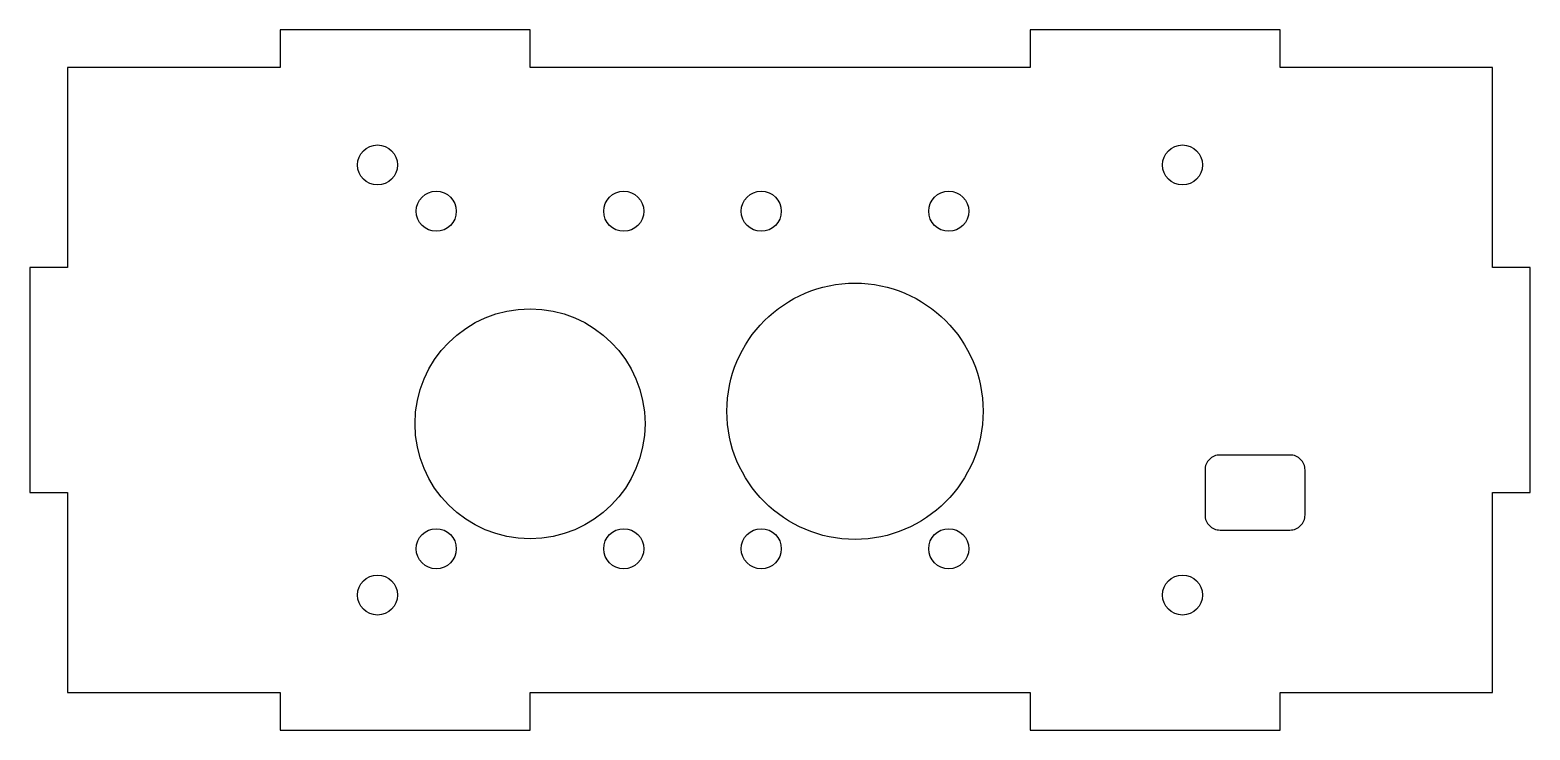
# Model space of a CAD drawing. Header units: metres. Extents: x 0 to 120, y -3 to 53.
import ezdxf

# ---------------------------------------------------------------- set-up
doc = ezdxf.new("R2010")
doc.units = ezdxf.units.M
doc.layers.add('CUT', color=7, linetype='Continuous')

msp = doc.modelspace()

# ---------------------------------------------------------------- linework, layer by layer
at = {"layer": 'CUT', "color": 7}
for points in [[(3, 0), (20, 0), (20, -3), (40, -3), (40, 0), (80, 0), (80, -3), (100, -3), (100, 0), (117, 0), (117, 16), (120, 16), (120, 34), (117, 34), (117, 50), (100, 50), (100, 53), (80, 53), (80, 50), (40, 50), (40, 53), (20, 53), (20, 50), (3, 50), (3, 34), (0, 34), (0, 16), (3, 16)], [(100.8, 13), (100.92, 13.01), (101.03, 13.02), (101.15, 13.05), (101.26, 13.09), (101.37, 13.14), (101.47, 13.2), (101.56, 13.27), (101.65, 13.35), (101.73, 13.44), (101.8, 13.53), (101.86, 13.63), (101.91, 13.74), (101.95, 13.85), (101.98, 13.97), (101.99, 14.08), (102, 14.2), (102, 17.8), (101.99, 17.92), (101.98, 18.03), (101.95, 18.15), (101.91, 18.26), (101.86, 18.37), (101.8, 18.47), (101.73, 18.56), (101.65, 18.65), (101.56, 18.73), (101.47, 18.8), (101.37, 18.86), (101.26, 18.91), (101.15, 18.95), (101.03, 18.98), (100.92, 18.99), (100.8, 19), (95.2, 19), (95.08, 18.99), (94.97, 18.98), (94.85, 18.95), (94.74, 18.91), (94.63, 18.86), (94.53, 18.8), (94.44, 18.73), (94.35, 18.65), (94.27, 18.56), (94.2, 18.47), (94.14, 18.37), (94.09, 18.26), (94.05, 18.15), (94.02, 18.03), (94.01, 17.92), (94, 17.8), (94, 14.2), (94.01, 14.08), (94.02, 13.97), (94.05, 13.85), (94.09, 13.74), (94.14, 13.63), (94.2, 13.53), (94.27, 13.44), (94.35, 13.35), (94.44, 13.27), (94.53, 13.2), (94.63, 13.14), (94.74, 13.09), (94.85, 13.05), (94.97, 13.02), (95.08, 13.01), (95.2, 13)]]:
    msp.add_lwpolyline(points, close=True, dxfattribs=at)
for centre, radius in [((27.8, 42.2), 1.6), ((92.2, 42.2), 1.6), ((32.5, 38.5), 1.6), ((47.5, 38.5), 1.6), ((58.5, 38.5), 1.6), ((73.5, 38.5), 1.6), ((66, 22.5), 10.25), ((40, 21.5), 9.2), ((32.5, 11.5), 1.6), ((47.5, 11.5), 1.6), ((58.5, 11.5), 1.6), ((73.5, 11.5), 1.6), ((27.8, 7.8), 1.6), ((92.2, 7.8), 1.6)]:
    msp.add_circle(centre, radius, dxfattribs=at)

doc.saveas('drawing.dxf')
